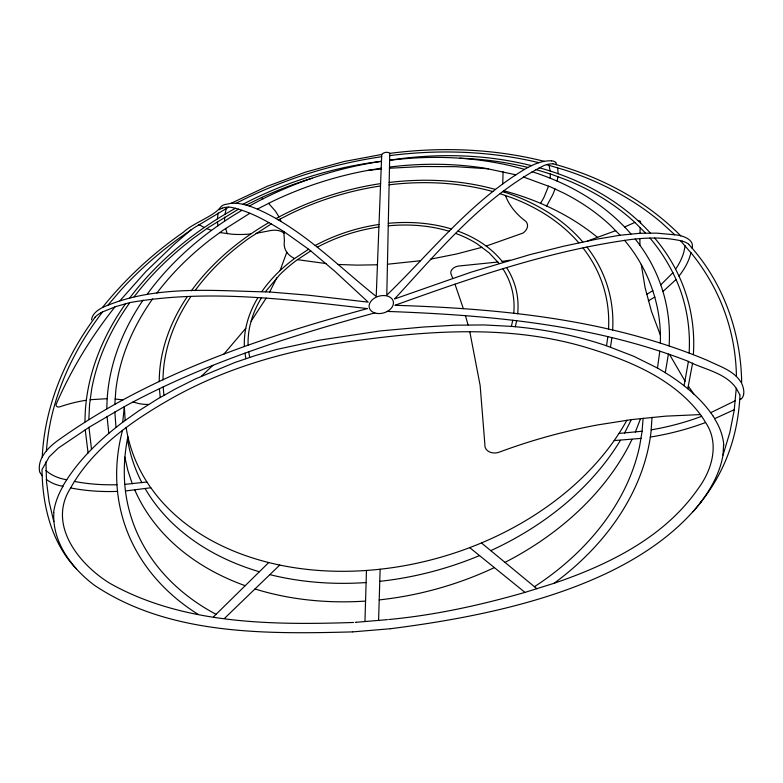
<?xml version="1.0" encoding="UTF-8"?>
<svg xmlns="http://www.w3.org/2000/svg" width="783" height="783" viewBox="0 0 783 783"><rect width="100%" height="100%" fill="white"/><g stroke="black" fill="none" stroke-linecap="round" stroke-linejoin="round"><path stroke-width="1.17" d="M743.703 394.27C744.193 390.932 743.321 386.773 741.667 383.533C741.256 332.971 723.296 281.919 688.658 244.306M224.564 221.207L224.652 217.116M91.523 319.914C92.257 313.777 97.63 310.137 102.377 307.582C125.495 278.689 153.028 253.31 183.437 232.199C193.323 222.842 213.328 216.588 220.268 207.544A6.499 4.101 -19.3 0 1 224.408 204.657L231.054 203.326L267.101 186.334L305.781 172.045L344.04 161.533L381.732 154.457A4.727 2.975 -14.3 0 1 385.794 152.372A4.727 2.975 -14.3 0 1 389.777 153.351L386.792 295.162C431.785 251.412 471.943 200.145 526.881 168.032C534.368 163.941 542.707 160.417 551.398 160.848M364.956 621.545L366.464 570.474M356.334 622.26L378.59 620.39L380.137 569.241M381.732 154.457L376.212 296.444C339.949 267.659 306.965 233.569 265.075 212.682C254.485 207.661 243.063 202.494 231.054 203.326M550.185 178.191L550.351 173.934M552.915 163.823L551.085 163.872A14.114 9.151 -9.3 0 0 546.612 164.655A20.172 13.125 -9.2 0 0 544.058 165.487C483.835 196.22 439.615 250.12 394.573 298.959L471.141 272.161L530.003 254.612L563.633 246.224L596.636 239.187L620.087 235.223L639.965 233.265L640.21 227.54M88.831 419.522L89.575 404.312L91.68 389.151A292.793 213.338 -16.6 0 1 129.851 302.581C208.435 288.8 288.937 299.586 367.433 308.58C258.586 338.207 148.731 374.91 56.454 441.514C47.264 448.453 37.31 459.132 39.6 471.611A11.226 7.761 -29.6 0 0 40.227 472.961L40.295 473.04M42.253 456.998C44.592 406.279 65.243 357.753 95.144 317.213M114.847 404.312L115.786 390.609A277.828 201.926 -16 0 1 152.616 298.9M652.043 417.3L651.035 431.678A259.555 197.766 -16.5 0 1 554.129 583.266L524.962 592.379L469.702 547.64M640.514 222.989L640.602 221.863A1.742 1.174 -6 0 0 638.282 220.894M643.117 418.21L642.021 431.932L639.682 445.811A250.981 191.13 -16.5 0 1 534.427 586.702M390.453 628.729C527.781 611.18 732.095 566.99 739.974 395.053M387.135 311.517L387.321 311.419C488.837 315.109 592.31 324.221 687.836 361.169C703.888 369.517 725.293 372.463 736.265 388.299L734.209 410.243L729.815 432.549L723.022 455.06C719.323 476.514 707.059 495.492 693.043 511.72M53.861 512.444C51.923 541.905 71.772 568.194 94.224 585.136C168.893 635.356 266.005 634.161 352.604 631.891M62.611 486.654L62.943 486.037A114.103 84.212 -28 0 1 64.725 482.945C79.533 458.907 100.42 439.224 122.725 422.213L124.331 406.631C202.914 363.792 288.692 336.445 374.705 312.926L374.891 312.975M217.38 218.858L218.173 212.966M712.833 415.695C698.876 395.366 678.665 380.195 657.475 368.059L659.824 351.156M723.022 455.06L723.551 445.204M657.475 368.059L633.76 356.285L606.502 345.763L607.882 336.651M610.456 347.123L611.934 337.62M665.296 372.659L668.418 354.043M127.903 436.738C124.213 454.551 123.254 472.903 125.437 490.98A260.622 197.404 -17.2 0 0 216.069 614.312M684.058 385.765L688.423 361.394M687.777 388.779L692.612 363.058M557.085 181.079L557.936 176.596M685.164 245.833L683.931 251.734A93.617 63.971 -7.5 0 1 675.572 269.146M224.985 214.219L226.346 208.405M122.725 422.213L139.012 410.674L157.432 399.066L175.441 388.936L195.27 378.992L234.783 362.529L255.63 355.472L276.634 349.453L319.944 340.076L380.45 330.896L423.662 327.02L455.481 325.19L484.246 324.945L511.387 326.374L512.777 320.257M511.387 326.374L515.302 326.726L516.672 320.727M691.056 252.792L689.079 258.86A101.477 69.384 -7.5 0 1 678.978 276.076M548.599 186.07L543.921 197.473L540.583 203.345M280.04 270.615L286.803 252.234A32.808 21.65 -17 0 1 284.425 241.047L283.818 231.514C267.404 221.344 250.129 211.322 231.024 207.309A19.301 12.264 -19.5 0 0 228.675 207.133A13.497 8.564 -19.4 0 0 224.535 207.515L222.382 208.072M635.346 432.079L640.621 418.494M555.059 188.899L552.837 194.566L546.651 206.007M692.064 248.182C694.844 239.148 681.553 235.164 674.77 234.792L661.478 222.666A351.577 262.442 -16.5 0 0 564.866 170.028L546.612 164.645M624.57 433.077L631.352 419.619L665.599 416.155L700.433 414.579L703.271 418.729A116.413 91.601 -5.3 0 1 705.405 422.223C719.959 443.354 712.05 470.172 697.898 489.013C664.141 537.481 608.567 564.7 554.129 583.266M102.563 307.484C154.731 284.327 214.268 291.002 269.655 291.981L276.908 277.671M700.433 414.579C673.38 378.718 629.757 360.777 588.141 348.024C514.744 325.552 436.718 329.888 361.668 339.92C293.341 348.415 225.504 366.718 165.761 401.767C129.909 422.556 94.674 447.925 72.888 484.002A111.499 82.518 -27.8 0 0 70.842 487.662C46.726 524.463 79.181 564.631 110.119 583.462C183.183 624.452 272.004 625.177 353.622 622.465M125.163 420.393L124.331 406.631L89.526 426.999L58.294 448.101L49.192 456.832L42.018 469.575C42.38 505.192 51.228 542.619 76.538 569.035M700.335 503.077L700.942 502.05M626.919 420.207L626.84 420.324A267.551 194.272 -16 0 1 391.334 567.812A267.551 194.272 -16 0 1 150.933 487.868M251.089 321.216L266.21 298.078M265.417 291.736L279.697 274.794A135.498 95.957 -15.7 0 1 297.374 259.721L310.743 250.922L334.791 271.241L368.186 302.14L308.531 295.211L269.655 291.981M46.383 450.9L46.432 450.851A351.577 262.442 -16.5 0 1 102.632 311.888L115.943 306.544L129.851 302.581M223.791 354.21L245.764 328.361M108.005 305.086L120.396 290.62A351.577 262.442 -16.5 0 1 178.27 238.835L194.497 227.55L228.675 207.143M672.94 272.67L660.764 284.846M119.907 300.78L145.892 271.554L174.188 244.316L191.15 229.781M88.078 452.946L85.22 429.73M676.111 279.462L662.947 291.501M213.573 616.769L268.735 562.556M224.623 618.276L279.737 565.072M201.544 376.094L212.888 365.358M261.874 291.54A139.443 98.756 -15.7 0 1 294.594 258.517L308.61 249.248L310.743 250.922M740.982 398.87L740.082 399.438M84.995 421.929L85.014 421.92A296.914 216.402 -16.6 0 1 125.642 303.618M271.3 223.918L249.111 238.159A226.962 163.109 -15.8 0 0 194.996 290.689M646.641 294.408L652.885 290.61M249.846 213.279L223.096 230.192L210.48 239.461A277.828 201.926 -16 0 0 156.933 293.008M238.531 209.139L208.464 227.462L194.282 237.592A292.92 213.436 -16.6 0 0 134.118 296.796M648.314 300.829L654.862 297.041M100.753 312.877L102.632 311.888M219.211 209.766L222.147 208.131M735.384 400.671L710.749 412.69M278.425 219.935L290.336 213.828A226.962 163.109 -15.8 0 1 380.509 185.982M257.362 209.11L271.848 201.711A277.828 201.926 -16 0 1 365.054 170.909L381.204 168.179M246.097 205.126L262.06 197.316A292.793 213.338 -16.6 0 1 312.133 178.23M712.833 415.695A119.329 93.784 -4.9 0 1 714.703 418.631L734.288 409.695M624.609 226.972L634.886 222.441M615.761 230.642L587.446 241.027M486.174 246.077L522.946 233.08A13.565 9.142 -10.3 0 0 525.902 221.423A107.261 69.452 -7.5 0 1 507.462 200.184L505.387 195.427M108.798 433.332L107.046 416.38M245.882 358.643L244.981 353.153M682.492 241.164C665.951 237.161 648.637 237.503 631.832 239.383C550.283 250.394 472.061 277.593 394.945 305.282C500.748 308.678 609.047 319.092 707.538 360.434C719.205 366.287 733.769 370.359 740.972 382.251M524.894 592.408C480.782 605.073 435.73 615.007 389.993 619.402M482.181 247.271L456.597 253.976L430.709 259.144M256.119 233.344L270.125 230.642A16.521 10.805 -18.5 0 1 284.063 233.256M502.157 261.414L510.095 260.152M631.352 419.619L597.449 424.963A684.489 615.565 45.9 0 0 499.848 451.938A10.864 8.456 -11.3 0 1 484.873 444.401L480.126 385.412L469.78 331.61M389.758 153.36C441.172 146.734 493.926 148.643 544.283 161.327M125.437 490.98L150.796 487.76A267.59 194.301 -16 0 1 126.132 427.587M124.742 484.393L146.93 481.995M367.912 170.371L381.174 168.962M387.438 264.243L420.344 260.759M497.968 262.021L458.065 266.093A8.222 5.687 -12.4 0 0 451.253 274.588L452.74 278.337M390.267 628.749L352.79 631.871M630.912 233.951L630.961 233.941A286.441 208.014 -16 0 0 532.048 171.683M618.991 433.439L642.099 431.247M389.259 619.47L388.711 619.519M90.074 399.712L107.183 398.684M387.438 619.637L378.59 620.39M614.175 440.575L641.081 438.382M356.157 622.279L355.433 622.338M198.393 225.005L198.618 224.995A3.367 2.134 -20.3 0 1 200.34 225.377L204.236 227.491M389.445 168.237L422.585 166.505L455.657 166.681L488.572 168.815M639.965 233.265L656.604 233.138L674.682 234.783M553.033 163.813C600.434 176.576 646.044 200.517 680.77 235.859M377.445 264.781L357.557 265.134L338.129 264.488M236.075 203.257L236.172 203.257A351.577 262.442 -16.5 0 1 381.654 156.708M515.302 326.726C546.28 329.633 577.002 335.809 606.502 345.763M115.072 399.017L122.96 399.898M297.462 259.662L326.031 263.568M219.788 232.531L231.885 234.205A85.69 53.352 -17.9 0 0 250.844 233.96M242.808 204.275L242.906 204.294A296.914 216.402 -16.6 0 1 381.468 161.318A286.441 208.014 -16 0 0 249.307 206.095M515.625 174.756L485.362 168.286A277.828 201.926 -16 0 0 389.474 167.053M235.458 208.229L235.536 208.249A296.914 216.402 -16.6 0 0 129.841 297.843M133.081 401.943L138.209 403.431A44.005 30.214 -24.1 0 0 148.643 404.439M535.836 169.519L551.829 174.443L567.323 180.237A293.625 214.532 -15.5 0 1 634.602 222.157L645.505 233.04M523.416 176.987L551.203 187.186L564.347 193.391A277.828 201.926 -16 0 1 610.466 225.465L620.087 235.223M500.171 193.714L511.837 197.747A226.962 163.109 -15.8 0 1 578.803 242.838M206.79 228.607L211.537 230.349M283.818 231.514L308.61 249.248M263.088 198.794L261.444 197.619M46.354 479.382L48.644 481.007A52.481 36.458 -28.1 0 0 62.836 486.243M597.654 237.513L597.556 237.445A300.985 222.861 -17.3 0 0 503.949 190.817L504.301 192.129M45.952 470.524L48.321 472.433A60.545 41.91 -27.5 0 0 66.702 479.744M481.447 542.952L536.972 588.796M268.559 203.316L275.499 211.214L279.012 216.94M680.398 240.616L692.515 254.612A351.577 262.442 -16.5 0 1 736.421 376.486M499.065 263.401L489.091 252.821L477.023 243.777A135.498 95.957 -15.7 0 0 455.618 233.403M649.959 238.061C663.152 253.682 673.664 271.505 680.564 290.767A293.625 214.532 -15.5 0 1 689.128 352.947M624.54 240.312C648.559 268.657 661.752 305.84 660.314 343.023M555.754 162.737L556.625 164.675M286.803 252.234L286.95 252.439A32.808 21.65 -17 0 0 294.594 258.517M40.491 473.314L42.174 475.761M688.414 386.264L693.738 393.966M736.265 388.299L739.818 394.749M669.514 354.415L685.125 381.262M70.421 561.587L70.901 562.448M141.909 482.719L141.831 482.553A264.067 193.235 -16.2 0 1 127.502 439.097L127.453 438.901M280.05 219.064L281.107 221.54M660.392 335.153L651.417 311.223L645.075 287.606L641.257 264.39M502.95 171.634L503.019 171.829A4.15 2.682 -10.9 0 1 503.058 172.651L502.735 183.878M454.992 284.2L463.33 308.59M132.268 483.816L127.903 470.563L124.83 457.076M225.592 228.46L227.285 233.755M465.454 315.666L468.038 324.886M549.059 165.301L550.165 171.007M53.782 521.547L49.123 501.795L46.53 481.839L45.933 461.813M248.71 351.812L249.699 357.371M557.653 167.768L558.132 173.718M217.4 221.599L217.938 225.739M88.988 427.332L91.513 449.393M159.429 388.72L160.221 397.421M163.177 386.939L163.901 395.298M114.837 411.897L116.001 427.42M639.868 238.6L639.946 245.294M632.008 439.4A268.716 198.402 -16.3 0 1 504.966 562.38M494.357 567.597A268.716 198.402 -16.3 0 1 379.207 599.895M365.563 601.08A268.716 198.402 -16.3 0 1 254.984 588.963M245.196 585.694A268.716 198.402 -16.3 0 1 134.862 490.138M583.002 247.947A226.962 163.109 -15.8 0 1 608.528 329.144M163.021 379.882A226.962 163.109 -15.8 0 1 190.846 296.6M389.102 184.817A226.962 163.109 -15.8 0 1 492.85 191.551M506.572 267.541A139.443 98.756 -15.7 0 1 517.68 313.729M244.384 346.556A139.443 98.756 -15.7 0 1 257.959 297.579M315.197 245.51A139.443 98.756 -15.7 0 1 379.011 224.467M388.299 223.331A139.443 98.756 -15.7 0 1 451.399 228.949M457.928 231.122A139.443 98.756 -15.7 0 1 502.833 262.276M620.42 440.291A265.731 194.448 -16.1 0 1 490.775 550.655M479.519 555.587A265.731 194.448 -16.1 0 1 379.775 581.338M366.111 582.552A265.731 194.448 -16.1 0 1 269.851 574.614M259.379 571.756A265.731 194.448 -16.1 0 1 145.256 488.798M635.179 239.021A286.441 208.014 -16 0 1 669.122 345.851M106.87 408.795A286.441 208.014 -16 0 1 143.074 300.114M147.165 294.3A286.441 208.014 -16 0 1 241.986 210.284M389.611 160.319A286.441 208.014 -16 0 1 524.434 169.373M502.833 268.667A135.498 95.957 -15.7 0 1 513.746 313.269M248.123 345.205A135.498 95.957 -15.7 0 1 250.198 324.651L252.136 317.81A135.498 95.957 -15.7 0 1 261.463 297.775M317.33 247.203A135.498 95.957 -15.7 0 1 378.913 226.962M388.251 225.827A135.498 95.957 -15.7 0 1 449.099 231.239M197.923 614.234A268.295 203.414 -17.3 0 1 122.5 430.347M117.519 491.401A196.445 132.523 -23.4 0 1 70.685 487.956M654.666 238.022A297.755 217.615 -15.5 0 1 693.376 354.582M389.621 160.202A297.755 217.615 -15.5 0 1 531.53 165.653M539.203 167.699A297.755 217.615 -15.5 0 1 650.281 232.991M586.986 247.105A230.995 166.045 -15.8 0 1 612.629 330.083M159.233 381.654A230.995 166.045 -15.8 0 1 187.225 296.708M191.355 290.806A230.995 166.045 -15.8 0 1 268.882 222.568M276.027 218.545A230.995 166.045 -15.8 0 1 380.597 183.623M389.151 182.468A230.995 166.045 -15.8 0 1 495.482 189.466M502.823 191.649A230.995 166.045 -15.8 0 1 582.816 241.986M682.453 241.233A16.795 11.491 -4.4 0 1 688.766 244.237M389.709 155.611A351.577 262.442 -16.5 0 1 538.861 162.678M459.729 158.205A293.625 214.532 -15.5 0 1 527.948 167.454M705.561 422.507A208.004 146.245 -6.2 0 1 650.33 437.051M114.964 306.877A543.255 429.828 -8.3 0 0 56.386 403.783A3.876 2.603 -27.5 0 0 56.846 406.524A3.876 2.603 -27.5 0 0 60.379 406.631A120.318 85.024 -29.8 0 1 86.336 400.23M116.961 484.736A188.683 127.247 -23.3 0 1 74.434 481.428M53.616 512.483A85.778 62.552 -28.6 0 1 62.777 486.693M714.85 419.306A90.309 70.441 -3.5 0 1 723.825 445.194M95.046 317.174A15.601 10.189 -24.3 0 1 100.782 312.926M701.656 416.302A199.782 140.411 -6.3 0 1 651.231 429.847M743.566 394.348A10.561 7.85 0.2 0 1 741.139 398.968M551.408 160.818A6.783 4.375 -9.3 0 1 555.93 162.668M377.152 313.454A12.42 8.701 -15.5 0 0 393.252 301.328A12.42 8.701 -15.5 0 0 373.364 298.881A12.42 8.701 -15.5 0 0 377.152 313.454"/></g></svg>
